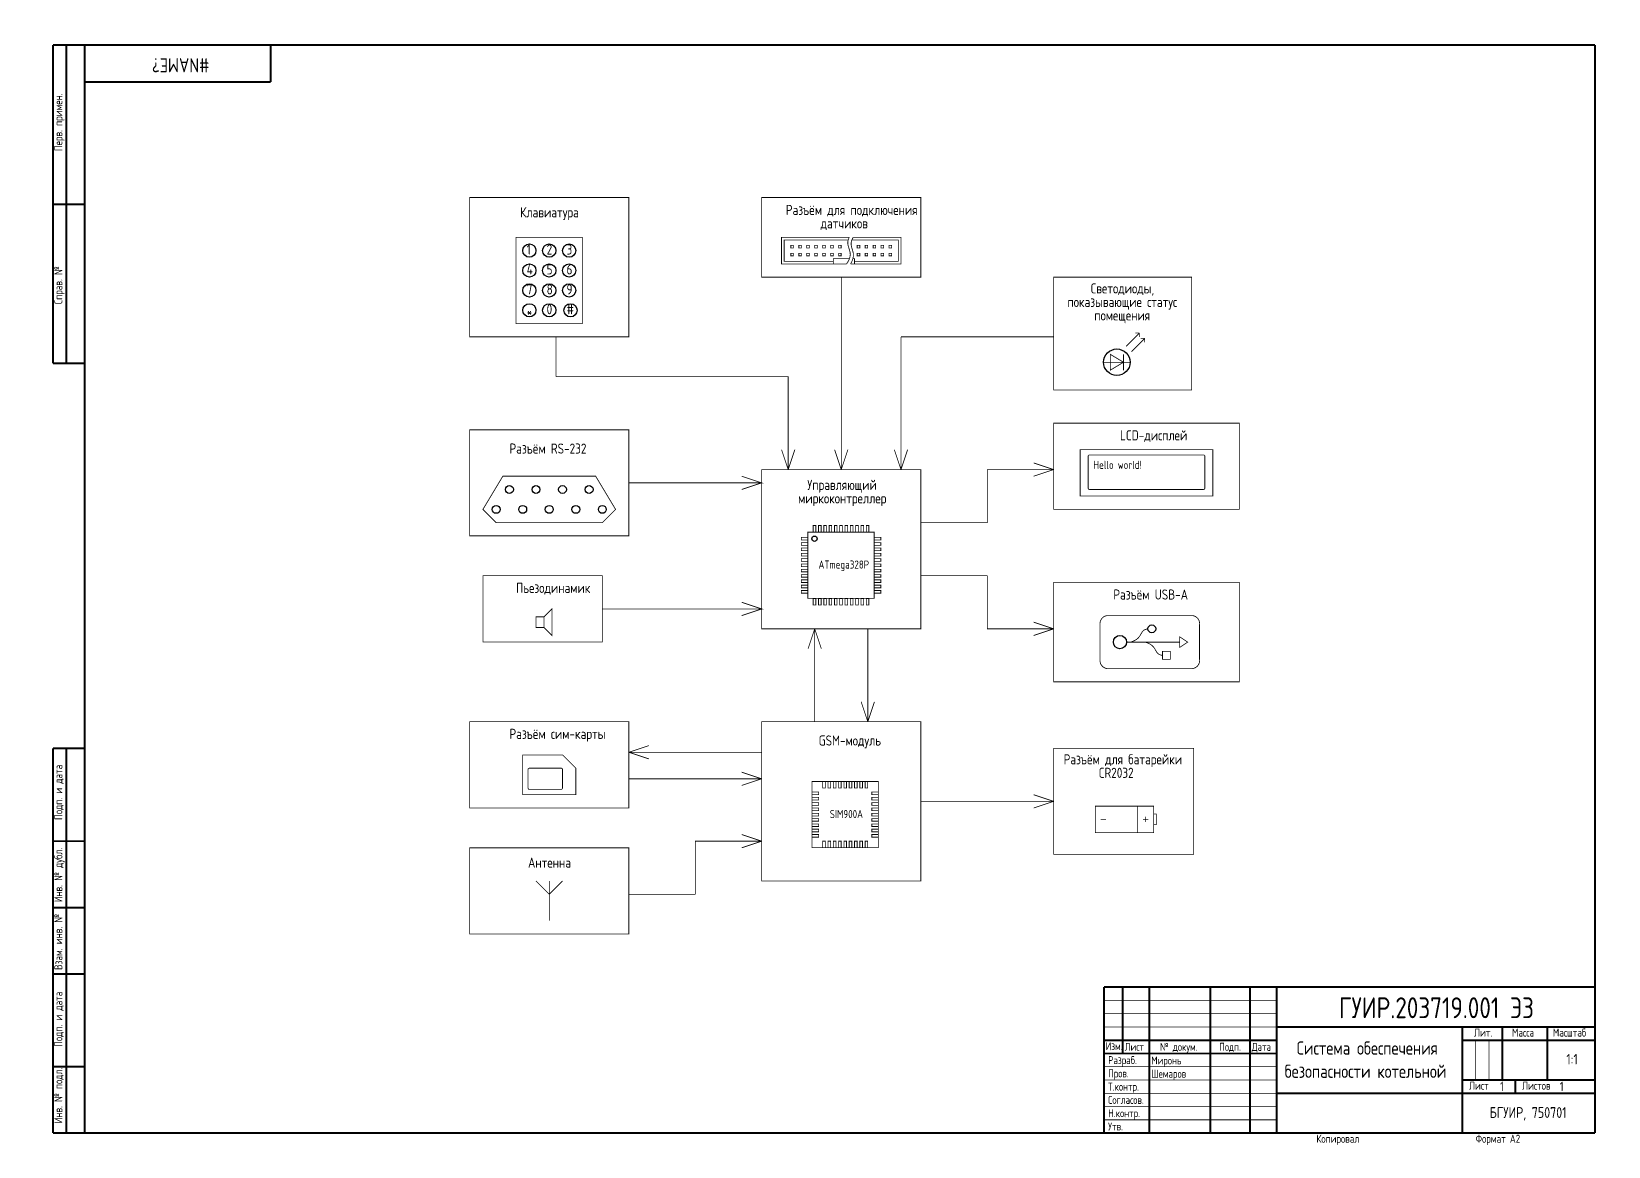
# Model space of a CAD drawing. Header units: millimetres. Extents: x 0 to 594, y 0 to 420.
import ezdxf

# ---------------------------------------------------------------- set-up
doc = ezdxf.new("R2010")
doc.units = ezdxf.units.MM
doc.layers.add('Sheet', color=255, linetype='Continuous')
doc.styles.get("Standard").update_dxf_attribs({"font": 'gost.TTF'})

msp = doc.modelspace()

# ---------------------------------------------------------------- linework, layer by layer
at = {"layer": 'Sheet'}
for points, const_width in [([(0, 420), (593.98, 420), (593.98, 0.02), (0, 0.02), (0, 420)], 0.0991), ([(8, 415), (8, 295)], 0.749), ([(20, 415), (8, 415)], 0.749), ([(13, 415), (13, 295)], 0.749), ([(20, 415), (589, 415)], 0.749), ([(20, 415), (20, 5)], 0.749), ([(90, 401), (90, 415)], 0.749), ([(589, 415), (589, 5)], 0.749), ([(20, 401), (90, 401)], 0.749), ([(165, 357.5), (224.98, 357.5), (224.98, 305.02), (165, 305.02), (165, 357.5)], 0.3), ([(275, 357.5), (334.98, 357.5), (334.98, 327.52), (275, 327.52), (275, 357.5)], 0.3), ([(20, 355), (8, 355)], 0.749), ([(182.5, 342.5), (207.48, 342.5), (207.48, 310.02), (182.5, 310.02), (182.5, 342.5)], 0.3), ([(308, 342.5), (282.5, 342.5), (282.5, 332.5), (307, 332.5)], 0.3), ([(307.5, 341.5), (283.5, 341.5), (283.5, 333.5), (302, 333.5)], 0.3), ([(286, 339.5), (286.98, 339.5), (286.98, 338.52), (286, 338.52), (286, 339.5)], 0.3), ([(289, 339.5), (289.98, 339.5), (289.98, 338.52), (289, 338.52), (289, 339.5)], 0.3), ([(292, 339.5), (292.98, 339.5), (292.98, 338.52), (292, 338.52), (292, 339.5)], 0.3), ([(295, 339.5), (295.98, 339.5), (295.98, 338.52), (295, 338.52), (295, 339.5)], 0.3), ([(298, 339.5), (298.98, 339.5), (298.98, 338.52), (298, 338.52), (298, 339.5)], 0.3), ([(301, 339.5), (301.98, 339.5), (301.98, 338.52), (301, 338.52), (301, 339.5)], 0.3), ([(304, 339.5), (304.98, 339.5), (304.98, 338.52), (304, 338.52), (304, 339.5)], 0.3), ([(308, 342.5), (307.83, 342.13), (307.7, 341.78), (307.6, 341.45), (307.53, 341.13), (307.48, 340.82), (307.47, 340.52), (307.47, 340.23), (307.49, 339.95), (307.53, 339.68), (307.59, 339.42), (307.65, 339.15), (307.73, 338.9), (307.81, 338.64), (307.89, 338.39), (307.98, 338.13), (308.06, 337.87), (308.14, 337.62), (308.21, 337.35), (308.28, 337.08), (308.33, 336.81), (308.36, 336.52), (308.38, 336.23), (308.38, 335.93), (308.35, 335.61), (308.3, 335.28), (308.22, 334.94), (308.11, 334.58), (307.97, 334.2), (307.79, 333.81), (307.57, 333.39), (307.31, 332.96), (307, 332.5)], 0.3), ([(309.5, 342.5), (309.29, 342.13), (309.11, 341.78), (308.97, 341.45), (308.86, 341.13), (308.79, 340.82), (308.74, 340.52), (308.71, 340.23), (308.71, 339.95), (308.73, 339.68), (308.76, 339.41), (308.81, 339.15), (308.88, 338.9), (308.95, 338.64), (309.02, 338.39), (309.1, 338.13), (309.19, 337.87), (309.27, 337.62), (309.34, 337.35), (309.41, 337.08), (309.48, 336.81), (309.52, 336.52), (309.56, 336.23), (309.57, 335.92), (309.57, 335.61), (309.54, 335.28), (309.49, 334.94), (309.41, 334.58), (309.3, 334.2), (309.16, 333.81), (308.98, 333.39), (308.76, 332.96), (308.5, 332.5)], 0.3), ([(309.5, 342.5), (327.5, 342.5), (327.5, 332.5), (308.5, 332.5)], 0.3), ([(309, 341.5), (326.5, 341.5), (326.5, 333.5), (310, 333.5)], 0.3), ([(311, 339.5), (311.98, 339.5), (311.98, 338.52), (311, 338.52), (311, 339.5)], 0.3), ([(314, 339.5), (314.98, 339.5), (314.98, 338.52), (314, 338.52), (314, 339.5)], 0.3), ([(317, 339.5), (317.98, 339.5), (317.98, 338.52), (317, 338.52), (317, 339.5)], 0.3), ([(320, 339.5), (320.98, 339.5), (320.98, 338.52), (320, 338.52), (320, 339.5)], 0.3), ([(323, 339.5), (323.98, 339.5), (323.98, 338.52), (323, 338.52), (323, 339.5)], 0.3), ([(286, 336.5), (286.98, 336.5), (286.98, 335.52), (286, 335.52), (286, 336.5)], 0.3), ([(289, 336.5), (289.98, 336.5), (289.98, 335.52), (289, 335.52), (289, 336.5)], 0.3), ([(292, 336.5), (292.98, 336.5), (292.98, 335.52), (292, 335.52), (292, 336.5)], 0.3), ([(295, 336.5), (295.98, 336.5), (295.98, 335.52), (295, 335.52), (295, 336.5)], 0.3), ([(298, 336.5), (298.98, 336.5), (298.98, 335.52), (298, 335.52), (298, 336.5)], 0.3), ([(301, 336.5), (301.98, 336.5), (301.98, 335.52), (301, 335.52), (301, 336.5)], 0.3), ([(308, 334.5), (302, 334.5), (302, 332.5)], 0.3), ([(304, 336.5), (304.98, 336.5), (304.98, 335.52), (304, 335.52), (304, 336.5)], 0.3), ([(309.5, 334.5), (310, 334.5), (310, 332.5)], 0.3), ([(311, 336.5), (311.98, 336.5), (311.98, 335.52), (311, 335.52), (311, 336.5)], 0.3), ([(314, 336.5), (314.98, 336.5), (314.98, 335.52), (314, 335.52), (314, 336.5)], 0.3), ([(317, 336.5), (317.98, 336.5), (317.98, 335.52), (317, 335.52), (317, 336.5)], 0.3), ([(320, 336.5), (320.98, 336.5), (320.98, 335.52), (320, 335.52), (320, 336.5)], 0.3), ([(323, 336.5), (323.98, 336.5), (323.98, 335.52), (323, 335.52), (323, 336.5)], 0.3), ([(305, 327.5), (305, 255)], 0.3), ([(385, 327.5), (437.03, 327.5), (437.03, 285.02), (385, 285.02), (385, 327.5)], 0.3), ([(197.5, 305), (197.5, 290)], 0.3), ([(327.5, 305), (327.5, 255)], 0.3), ([(385, 305), (327.5, 305)], 0.3), ([(412.33, 301.44), (417.33, 306.44)], 0.3), ([(414.33, 299.44), (419.33, 304.44)], 0.3), ([(417.33, 306.44), (415.83, 306.44)], 0.3), ([(417.33, 306.44), (417.33, 304.94)], 0.3), ([(419.33, 304.44), (417.83, 304.44)], 0.3), ([(419.33, 304.44), (419.33, 302.94)], 0.3), ([(406.33, 298.44), (406.33, 292.44), (411.33, 295.44), (406.33, 298.44)], 0.3), ([(411.33, 298.44), (411.33, 292.44)], 0.3), ([(8, 295), (20, 295)], 0.749), ([(403.83, 295.44), (413.83, 295.44)], 0.3), ([(197.5, 290), (285, 290), (285, 255)], 0.3), ([(165, 270), (224.98, 270), (224.98, 230.02), (165, 230.02), (165, 270)], 0.3), ([(385, 272.5), (454.98, 272.5), (454.98, 240.02), (385, 240.02), (385, 272.5)], 0.3), ([(282.5, 262.5), (285, 255)], 0.3), ([(287.5, 262.5), (285, 255)], 0.3), ([(302.5, 262.5), (305, 255)], 0.3), ([(307.5, 262.5), (305, 255)], 0.3), ([(325, 262.5), (327.5, 255)], 0.3), ([(330, 262.5), (327.5, 255)], 0.3), ([(395, 262.5), (444.98, 262.5), (444.98, 245.02), (395, 245.02), (395, 262.5)], 0.3), ([(377.5, 257.5), (385, 255)], 0.3), ([(225, 250), (275, 250), (267.5, 252.5)], 0.3), ([(267.5, 247.5), (275, 250)], 0.3), ([(275, 255), (334.98, 255), (334.98, 195.02), (275, 195.02), (275, 255)], 0.3), ([(385, 255), (360, 255), (360, 235), (335, 235)], 0.3), ([(377.5, 252.5), (385, 255)], 0.3), ([(294.43, 233.94), (295.41, 233.94), (295.41, 231.46), (294.43, 231.46), (294.43, 233.94)], 0.3), ([(296.43, 233.94), (297.41, 233.94), (297.41, 231.46), (296.43, 231.46), (296.43, 233.94)], 0.3), ([(298.43, 233.94), (299.41, 233.94), (299.41, 231.46), (298.43, 231.46), (298.43, 233.94)], 0.3), ([(300.43, 233.94), (301.41, 233.94), (301.41, 231.46), (300.43, 231.46), (300.43, 233.94)], 0.3), ([(302.43, 233.94), (303.41, 233.94), (303.41, 231.46), (302.43, 231.46), (302.43, 233.94)], 0.3), ([(304.43, 233.94), (305.41, 233.94), (305.41, 231.46), (304.43, 231.46), (304.43, 233.94)], 0.3), ([(306.43, 233.94), (307.41, 233.94), (307.41, 231.46), (306.43, 231.46), (306.43, 233.94)], 0.3), ([(308.43, 233.94), (309.41, 233.94), (309.41, 231.46), (308.43, 231.46), (308.43, 233.94)], 0.3), ([(310.43, 233.94), (311.41, 233.94), (311.41, 231.46), (310.43, 231.46), (310.43, 233.94)], 0.3), ([(312.43, 233.94), (313.41, 233.94), (313.41, 231.46), (312.43, 231.46), (312.43, 233.94)], 0.3), ([(314.43, 233.94), (315.41, 233.94), (315.41, 231.46), (314.43, 231.46), (314.43, 233.94)], 0.3), ([(289.93, 229.44), (292.41, 229.44), (292.41, 228.46), (289.93, 228.46), (289.93, 229.44)], 0.3), ([(289.93, 227.44), (292.41, 227.44), (292.41, 226.46), (289.93, 226.46), (289.93, 227.44)], 0.3), ([(292.43, 231.44), (317.41, 231.44), (317.41, 206.46), (292.43, 206.46), (292.43, 231.44)], 0.3), ([(317.43, 229.44), (319.91, 229.44), (319.91, 228.46), (317.43, 228.46), (317.43, 229.44)], 0.3), ([(317.43, 227.44), (319.91, 227.44), (319.91, 226.46), (317.43, 226.46), (317.43, 227.44)], 0.3), ([(289.93, 225.44), (292.41, 225.44), (292.41, 224.46), (289.93, 224.46), (289.93, 225.44)], 0.3), ([(289.93, 223.44), (292.41, 223.44), (292.41, 222.46), (289.93, 222.46), (289.93, 223.44)], 0.3), ([(289.93, 221.44), (292.41, 221.44), (292.41, 220.46), (289.93, 220.46), (289.93, 221.44)], 0.3), ([(317.43, 225.44), (319.91, 225.44), (319.91, 224.46), (317.43, 224.46), (317.43, 225.44)], 0.3), ([(317.43, 223.44), (319.91, 223.44), (319.91, 222.46), (317.43, 222.46), (317.43, 223.44)], 0.3), ([(317.43, 221.44), (319.91, 221.44), (319.91, 220.46), (317.43, 220.46), (317.43, 221.44)], 0.3), ([(170, 215), (214.98, 215), (214.98, 190.02), (170, 190.02), (170, 215)], 0.3), ([(289.93, 219.44), (292.41, 219.44), (292.41, 218.46), (289.93, 218.46), (289.93, 219.44)], 0.3), ([(289.93, 217.44), (292.41, 217.44), (292.41, 216.46), (289.93, 216.46), (289.93, 217.44)], 0.3), ([(289.93, 215.44), (292.41, 215.44), (292.41, 214.46), (289.93, 214.46), (289.93, 215.44)], 0.3), ([(317.43, 219.44), (319.91, 219.44), (319.91, 218.46), (317.43, 218.46), (317.43, 219.44)], 0.3), ([(317.43, 217.44), (319.91, 217.44), (319.91, 216.46), (317.43, 216.46), (317.43, 217.44)], 0.3), ([(317.43, 215.44), (319.91, 215.44), (319.91, 214.46), (317.43, 214.46), (317.43, 215.44)], 0.3), ([(335, 215), (360, 215)], 0.3), ([(360, 215), (360, 195), (385, 195)], 0.3), ([(289.93, 213.44), (292.41, 213.44), (292.41, 212.46), (289.93, 212.46), (289.93, 213.44)], 0.3), ([(289.93, 211.44), (292.41, 211.44), (292.41, 210.46), (289.93, 210.46), (289.93, 211.44)], 0.3), ([(289.93, 209.44), (292.41, 209.44), (292.41, 208.46), (289.93, 208.46), (289.93, 209.44)], 0.3), ([(317.43, 213.44), (319.91, 213.44), (319.91, 212.46), (317.43, 212.46), (317.43, 213.44)], 0.3), ([(317.43, 211.44), (319.91, 211.44), (319.91, 210.46), (317.43, 210.46), (317.43, 211.44)], 0.3), ([(317.43, 209.44), (319.91, 209.44), (319.91, 208.46), (317.43, 208.46), (317.43, 209.44)], 0.3), ([(385, 212.5), (454.98, 212.5), (454.98, 175.02), (385, 175.02), (385, 212.5)], 0.3), ([(193, 195.5), (196, 192.5), (196, 202.5), (193, 199.5)], 0.3), ([(215, 202.5), (275, 202.5), (267.5, 205)], 0.3), ([(267.5, 200), (275, 202.5)], 0.3), ([(294.43, 206.44), (295.41, 206.44), (295.41, 203.96), (294.43, 203.96), (294.43, 206.44)], 0.3), ([(296.43, 206.44), (297.41, 206.44), (297.41, 203.96), (296.43, 203.96), (296.43, 206.44)], 0.3), ([(298.43, 206.44), (299.41, 206.44), (299.41, 203.96), (298.43, 203.96), (298.43, 206.44)], 0.3), ([(300.43, 206.44), (301.41, 206.44), (301.41, 203.96), (300.43, 203.96), (300.43, 206.44)], 0.3), ([(302.43, 206.44), (303.41, 206.44), (303.41, 203.96), (302.43, 203.96), (302.43, 206.44)], 0.3), ([(304.43, 206.44), (305.41, 206.44), (305.41, 203.96), (304.43, 203.96), (304.43, 206.44)], 0.3), ([(306.43, 206.44), (307.41, 206.44), (307.41, 203.96), (306.43, 203.96), (306.43, 206.44)], 0.3), ([(308.43, 206.44), (309.41, 206.44), (309.41, 203.96), (308.43, 203.96), (308.43, 206.44)], 0.3), ([(310.43, 206.44), (311.41, 206.44), (311.41, 203.96), (310.43, 203.96), (310.43, 206.44)], 0.3), ([(312.43, 206.44), (313.41, 206.44), (313.41, 203.96), (312.43, 203.96), (312.43, 206.44)], 0.3), ([(314.43, 206.44), (315.41, 206.44), (315.41, 203.96), (314.43, 203.96), (314.43, 206.44)], 0.3), ([(190, 199.5), (190, 195.5), (193, 195.5), (193, 199.5), (190, 199.5)], 0.3), ([(377.5, 197.5), (385, 195)], 0.3), ([(292.5, 187.5), (295, 195)], 0.3), ([(295, 160), (295, 195)], 0.3), ([(297.5, 187.5), (295, 195)], 0.3), ([(315, 195), (315, 160)], 0.3), ([(377.5, 192.5), (385, 195)], 0.3), ([(412.5, 190), (432.5, 190)], 0.3), ([(414, 190), (414.45, 190.14), (414.86, 190.3), (415.23, 190.46), (415.57, 190.62), (415.88, 190.8), (416.16, 190.97), (416.41, 191.16), (416.63, 191.34), (416.83, 191.53), (417.02, 191.72), (417.18, 191.92), (417.33, 192.11), (417.46, 192.3), (417.59, 192.49), (417.7, 192.69), (417.81, 192.87), (417.91, 193.06), (418.02, 193.24), (418.12, 193.42), (418.22, 193.59), (418.33, 193.76), (418.45, 193.92), (418.57, 194.07), (418.71, 194.22), (418.86, 194.35), (419.03, 194.48), (419.21, 194.6), (419.42, 194.7), (419.65, 194.8), (419.9, 194.88), (420.19, 194.95), (420.5, 195)], 0.3), ([(419.5, 190), (419.95, 189.85), (420.36, 189.7), (420.73, 189.54), (421.07, 189.37), (421.38, 189.2), (421.66, 189.02), (421.91, 188.84), (422.13, 188.66), (422.33, 188.47), (422.52, 188.28), (422.68, 188.08), (422.83, 187.89), (422.96, 187.7), (423.09, 187.5), (423.2, 187.31), (423.31, 187.12), (423.41, 186.94), (423.52, 186.76), (423.62, 186.58), (423.72, 186.41), (423.83, 186.24), (423.95, 186.08), (424.07, 185.93), (424.21, 185.78), (424.36, 185.64), (424.53, 185.52), (424.71, 185.4), (424.92, 185.3), (425.15, 185.2), (425.4, 185.12), (425.69, 185.05), (426, 185)], 0.3), ([(432.5, 192), (432.5, 188), (435.5, 190), (432.5, 192)], 0.3), ([(426, 186.5), (428.98, 186.5), (428.98, 183.52), (426, 183.52), (426, 186.5)], 0.3), ([(312.5, 167.5), (315, 160)], 0.3), ([(317.5, 167.5), (315, 160)], 0.3), ([(165, 160), (224.98, 160), (224.98, 127.52), (165, 127.52), (165, 160)], 0.3), ([(275, 160), (334.98, 160), (334.98, 100.02), (275, 100.02), (275, 160)], 0.3), ([(8, 5), (8, 150)], 0.749), ([(8, 150), (20, 150)], 0.749), ([(13, 150), (13, 5)], 0.749), ([(232.5, 151), (225, 148.5)], 0.3), ([(275, 148.5), (225, 148.5)], 0.3), ([(232.5, 146), (225, 148.5)], 0.3), ([(385, 150), (437.73, 150), (437.73, 110.02), (385, 110.02), (385, 150)], 0.3), ([(205, 142.5), (204, 143.5), (200, 147.5), (185, 147.5), (185, 132.5), (205, 132.5), (205, 142.5), (205, 142.5)], 0.3), ([(225, 138.5), (275, 138.5)], 0.3), ([(267.5, 141), (275, 138.5)], 0.3), ([(267.5, 136), (275, 138.5)], 0.3), ([(294, 137.5), (318.98, 137.5), (318.98, 112.52), (294, 112.52), (294, 137.5)], 0.3), ([(298, 137.5), (298.98, 137.5), (298.98, 135.02), (298, 135.02), (298, 137.5)], 0.3), ([(300, 137.5), (300.98, 137.5), (300.98, 135.02), (300, 135.02), (300, 137.5)], 0.3), ([(302, 137.5), (302.98, 137.5), (302.98, 135.02), (302, 135.02), (302, 137.5)], 0.3), ([(304, 137.5), (304.98, 137.5), (304.98, 135.02), (304, 135.02), (304, 137.5)], 0.3), ([(306, 137.5), (306.98, 137.5), (306.98, 135.02), (306, 135.02), (306, 137.5)], 0.3), ([(308, 137.5), (308.98, 137.5), (308.98, 135.02), (308, 135.02), (308, 137.5)], 0.3), ([(310, 137.5), (310.98, 137.5), (310.98, 135.02), (310, 135.02), (310, 137.5)], 0.3), ([(312, 137.5), (312.98, 137.5), (312.98, 135.02), (312, 135.02), (312, 137.5)], 0.3), ([(314, 137.5), (314.98, 137.5), (314.98, 135.02), (314, 135.02), (314, 137.5)], 0.3), ([(294, 133.5), (296.48, 133.5), (296.48, 132.52), (294, 132.52), (294, 133.5)], 0.3), ([(294, 131.5), (296.48, 131.5), (296.48, 130.52), (294, 130.52), (294, 131.5)], 0.3), ([(316.5, 133.5), (318.98, 133.5), (318.98, 132.52), (316.5, 132.52), (316.5, 133.5)], 0.3), ([(316.5, 131.5), (318.98, 131.5), (318.98, 130.52), (316.5, 130.52), (316.5, 131.5)], 0.3), ([(377.5, 132.5), (385, 130)], 0.3), ([(294, 129.5), (296.48, 129.5), (296.48, 128.52), (294, 128.52), (294, 129.5)], 0.3), ([(294, 127.5), (296.48, 127.5), (296.48, 126.52), (294, 126.52), (294, 127.5)], 0.3), ([(294, 125.5), (296.48, 125.5), (296.48, 124.52), (294, 124.52), (294, 125.5)], 0.3), ([(316.5, 129.5), (318.98, 129.5), (318.98, 128.52), (316.5, 128.52), (316.5, 129.5)], 0.3), ([(316.5, 127.5), (318.98, 127.5), (318.98, 126.52), (316.5, 126.52), (316.5, 127.5)], 0.3), ([(316.5, 125.5), (318.98, 125.5), (318.98, 124.52), (316.5, 124.52), (316.5, 125.5)], 0.3), ([(335, 130), (385, 130)], 0.3), ([(377.5, 127.5), (385, 130)], 0.3), ([(400.69, 128.21), (422.67, 128.21), (422.67, 118.23), (400.69, 118.23), (400.69, 128.21)], 0.3), ([(416.69, 128.21), (416.69, 118.21)], 0.3), ([(422.69, 125.21), (423.67, 125.21), (423.67, 121.23), (422.69, 121.23), (422.69, 125.21)], 0.3), ([(294, 123.5), (296.48, 123.5), (296.48, 122.52), (294, 122.52), (294, 123.5)], 0.3), ([(294, 121.5), (296.48, 121.5), (296.48, 120.52), (294, 120.52), (294, 121.5)], 0.3), ([(294, 119.5), (296.48, 119.5), (296.48, 118.52), (294, 118.52), (294, 119.5)], 0.3), ([(316.5, 123.5), (318.98, 123.5), (318.98, 122.52), (316.5, 122.52), (316.5, 123.5)], 0.3), ([(316.5, 121.5), (318.98, 121.5), (318.98, 120.52), (316.5, 120.52), (316.5, 121.5)], 0.3), ([(316.5, 119.5), (318.98, 119.5), (318.98, 118.52), (316.5, 118.52), (316.5, 119.5)], 0.3), ([(402.69, 123.21), (404.69, 123.21)], 0.3), ([(418.69, 123.21), (420.69, 123.21)], 0.3), ([(419.69, 124.21), (419.69, 122.21)], 0.3), ([(8, 115), (20, 115)], 0.749), ([(250, 95), (250, 115), (275, 115)], 0.3), ([(267.5, 117.5), (275, 115)], 0.3), ([(267.5, 112.5), (275, 115)], 0.3), ([(294, 117.5), (296.48, 117.5), (296.48, 116.52), (294, 116.52), (294, 117.5)], 0.3), ([(298, 115), (298.98, 115), (298.98, 112.52), (298, 112.52), (298, 115)], 0.3), ([(300, 115), (300.98, 115), (300.98, 112.52), (300, 112.52), (300, 115)], 0.3), ([(302, 115), (302.98, 115), (302.98, 112.52), (302, 112.52), (302, 115)], 0.3), ([(304, 115), (304.98, 115), (304.98, 112.52), (304, 112.52), (304, 115)], 0.3), ([(306, 115), (306.98, 115), (306.98, 112.52), (306, 112.52), (306, 115)], 0.3), ([(308, 115), (308.98, 115), (308.98, 112.52), (308, 112.52), (308, 115)], 0.3), ([(310, 115), (310.98, 115), (310.98, 112.52), (310, 112.52), (310, 115)], 0.3), ([(312, 115), (312.98, 115), (312.98, 112.52), (312, 112.52), (312, 115)], 0.3), ([(314, 115), (314.98, 115), (314.98, 112.52), (314, 112.52), (314, 115)], 0.3), ([(316.5, 117.5), (318.98, 117.5), (318.98, 116.52), (316.5, 116.52), (316.5, 117.5)], 0.3), ([(165, 112.5), (224.98, 112.5), (224.98, 80.02), (165, 80.02), (165, 112.5)], 0.3), ([(190, 100), (195, 95)], 0.3), ([(195, 95), (200, 100)], 0.3), ([(195, 100), (195, 95)], 0.3), ([(195, 95), (195, 85)], 0.3), ([(225, 95), (250, 95)], 0.3), ([(20, 90), (8, 90)], 0.749), ([(8, 65), (20, 65)], 0.749), ([(589, 60), (404, 60)], 0.749), ([(404, 5), (404, 60)], 0.749), ([(411, 60), (411, 35)], 0.749), ([(421, 5), (421, 60)], 0.749), ([(444, 60), (444, 5)], 0.749), ([(459, 5), (459, 60)], 0.749), ([(469, 60), (469, 5)], 0.749), ([(469, 55), (404, 55)], 0.3), ([(404, 50), (469, 50)], 0.3), ([(469, 45), (404, 45)], 0.3), ([(469, 45), (589, 45)], 0.749), ([(539, 45), (539, 5)], 0.749), ([(554, 25), (554, 45)], 0.749), ([(571, 45), (571, 25)], 0.749), ([(469, 40), (404, 40)], 0.749), ([(589, 40), (539, 40)], 0.749), ([(544, 25), (544, 40)], 0.3), ([(549, 40), (549, 25)], 0.3), ([(20, 30), (8, 30)], 0.749), ([(404, 35), (469, 35)], 0.749), ([(404, 30), (469, 30)], 0.3), ([(469, 25), (404, 25)], 0.3), ([(539, 25), (589, 25)], 0.749), ([(559, 25), (559, 20)], 0.749), ([(404, 20), (469, 20)], 0.3), ([(589, 20), (469, 20)], 0.749), ([(469, 15), (404, 15)], 0.3), ([(404, 10), (469, 10)], 0.3), ([(589, 5), (8, 5)], 0.749), ([(20, 5), (8, 5)], 0.749)]:
    msp.add_lwpolyline(points, dxfattribs=dict(at, const_width=const_width))
at = {"layer": 'Sheet', "const_width": 0.3}
for points in [[(441.48, 260.5), (398.5, 260.5, 0.414214), (398, 260), (398, 248.02, 0.414214), (398.5, 247.52), (441.48, 247.52, 0.414214), (441.98, 248.02), (441.98, 260, 0.414214), (441.48, 260.5)], [(437.29, 200), (405.19, 200, 0.414214), (402.5, 196.6), (402.5, 183.42, 0.414214), (405.19, 180.02), (437.29, 180.02, 0.414214), (439.98, 183.42), (439.98, 196.6, 0.414214), (437.29, 200)], [(199.48, 142.5), (187.5, 142.5, 0.414214), (187, 142), (187, 135.02, 0.414214), (187.5, 134.52), (199.48, 134.52, 0.414214), (199.98, 135.02), (199.98, 142, 0.414214), (199.48, 142.5)]]:
    msp.add_lwpolyline(points, format="xyb", close=True, dxfattribs=at)
msp.add_lwpolyline([(177.5, 252.5), (212.5, 252.5), (220, 240), (215, 235), (175, 235), (170, 240), (177.5, 252.5)], close=True, dxfattribs=at)
at = {"layer": 'Sheet'}
for centre, major_axis, ratio in [((187.49, 337.51), (0, 2.49), 0.99972), ((194.99, 337.51), (0, 2.49), 0.999986), ((202.49, 337.51), (0, 2.49), 0.999982), ((187.49, 330.01), (0, 2.49), 0.99972), ((194.99, 330.01), (0, 2.49), 0.999986), ((202.49, 330.01), (0, 2.49), 0.999982), ((187.49, 322.51), (0, 2.49), 0.99972), ((194.99, 322.51), (0, 2.49), 0.999986), ((202.49, 322.51), (0, 2.49), 0.999982), ((187.49, 315.01), (0, 2.49), 0.999986), ((194.99, 315.01), (2.49, 0), 0.999749), ((202.99, 315.01), (0, 2.49), 0.999986), ((408.82, 295.45), (0, 4.99), 0.999851), ((179.99, 247.51), (0, 1.49), 0.99998), ((189.99, 247.51), (1.49, 0), 0.999577), ((199.99, 247.51), (0, 1.49), 0.99998), ((209.99, 247.51), (1.49, 0), 0.99957), ((174.99, 240.01), (0, 1.49), 0.999993), ((184.99, 240.01), (0, 1.49), 0.999986), ((194.99, 240.01), (0, 1.49), 0.999986), ((204.99, 240.01), (0, 1.49), 0.999543), ((214.99, 240.01), (0, 1.49), 0.999986), ((294.92, 228.95), (0, 0.989), 0.99999), ((421.99, 195.01), (1.49, 0), 0.99957), ((409.99, 190.01), (0, 2.49), 0.999976)]:
    msp.add_ellipse(centre, major_axis=major_axis, ratio=ratio, dxfattribs=at)

# ---------------------------------------------------------------- texts
for s, height, rotation, p in [('#NAME?', 5.334, 180, (66.94, 410.03)), ('Перв. примен.', 3.048, 90, (11.56, 375)), ('Справ. №', 3.048, 90, (11.56, 317.32)), ('Подп. и дата', 3.048, 90, (11.56, 123)), ('Инв. № дубл.', 3.048, 90, (11.56, 92)), ('Взам. инв. №', 3.048, 90, (11.56, 66.5)), ('Подп. и дата', 3.048, 90, (11.56, 37.5)), ('Инв. № подл.', 3.048, 90, (11.56, 8.71))]:
    msp.add_text(s, height=height, rotation=rotation, dxfattribs=at).set_placement(p)
for s, height, p in [('Клавиатура', 3.81, (184, 350.02)), ('Разъём для подключения ', 3.81, (284.12, 350.94)), ('датчиков', 3.81, (297.19, 345.85)), ('1', 3.81, (186.5, 336.02)), ('2', 3.81, (194, 336.02)), ('3', 3.81, (201.5, 336.02)), ('4', 3.81, (186.5, 328.52)), ('5', 3.81, (194, 328.52)), ('6', 3.81, (201.5, 328.52)), ('7', 3.81, (186.5, 321.02)), ('8', 3.81, (194, 321.02)), ('9', 3.81, (201.5, 321.02)), ('Светодиоды, ', 3.81, (399.01, 321.35)), ('0', 3.81, (194, 313.52)), ('#', 3.81, (201.5, 313.52)), ('показывающие статус ', 3.81, (390.2, 316.27)), ('*', 3.81, (186.5, 312.52)), ('помещения', 3.81, (400.32, 311.18)), ('LCD-дисплей', 3.81, (410, 266.02)), ('Разъём RS-232', 3.81, (180, 261.02)), ('Hello world!', 3.048, (400, 255.26)), ('Управляющий ', 3.81, (292.19, 247.34)), ('миркоконтреллер', 3.81, (288.76, 242.25)), ('ATmega328P', 3.048, (296.43, 217.7)), ('Пьезодинамик', 3.81, (182.5, 208.52)), ('Разъём USB-A', 3.81, (407.5, 206.02)), ('Разъём сим-карты', 3.81, (180, 153.52)), ('GSM-модуль', 3.81, (296.5, 151.02)), ('Разъём для батарейки ', 3.81, (388.78, 143.94)), ('CR2032', 3.81, (401.96, 138.85)), ('SIM900A', 3.048, (300.67, 123.69)), ('Антенна', 3.81, (187, 105.02)), ('ГУИР.203719.001 Э3', 7.874, (492.51, 48.3)), ('Лит.', 3.048, (543.39, 41.36)), ('Масса', 3.048, (557.68, 41.36)), ('Масштаб', 3.048, (573.07, 41.36)), ('Изм.', 3, (404.6, 36.25)), ('Лист', 3, (411.77, 36)), ('№ докум.', 3, (425.08, 36)), ('Подп.', 3, (447.39, 36)), ('Дата', 3, (459.65, 36)), ('Система обеспечения', 5, (476.58, 34.56)), ('Разраб.', 3, (405.53, 31)), ('Миронь', 3, (421.78, 30.87)), ('безопасности котельной', 5, (472.05, 25.81)), ('1:1', 4, (578.18, 30.84)), ('Т.контр.', 3, (405.53, 21)), ('Пров.', 3, (405.53, 26)), ('Шемаров', 3, (421.78, 25.87)), ('Лист', 3.048, (541.5, 21.36)), ('1', 3.5, (553.21, 20.86)), ('Листов', 3.048, (561.5, 21.36)), ('1', 3.5, (575.71, 20.86)), ('Согласов.', 3, (405.53, 16)), ('Н.контр.', 3, (405.53, 11)), ('БГУИР, 750701', 4.064, (549.27, 10.73)), ('Утв.', 3, (405.53, 6)), ('Копировал', 3.048, (484, 1.36)), ('Формат А2', 3.048, (544, 1.36))]:
    msp.add_text(s, height=height, dxfattribs=at).set_placement(p)

doc.saveas('drawing.dxf')
